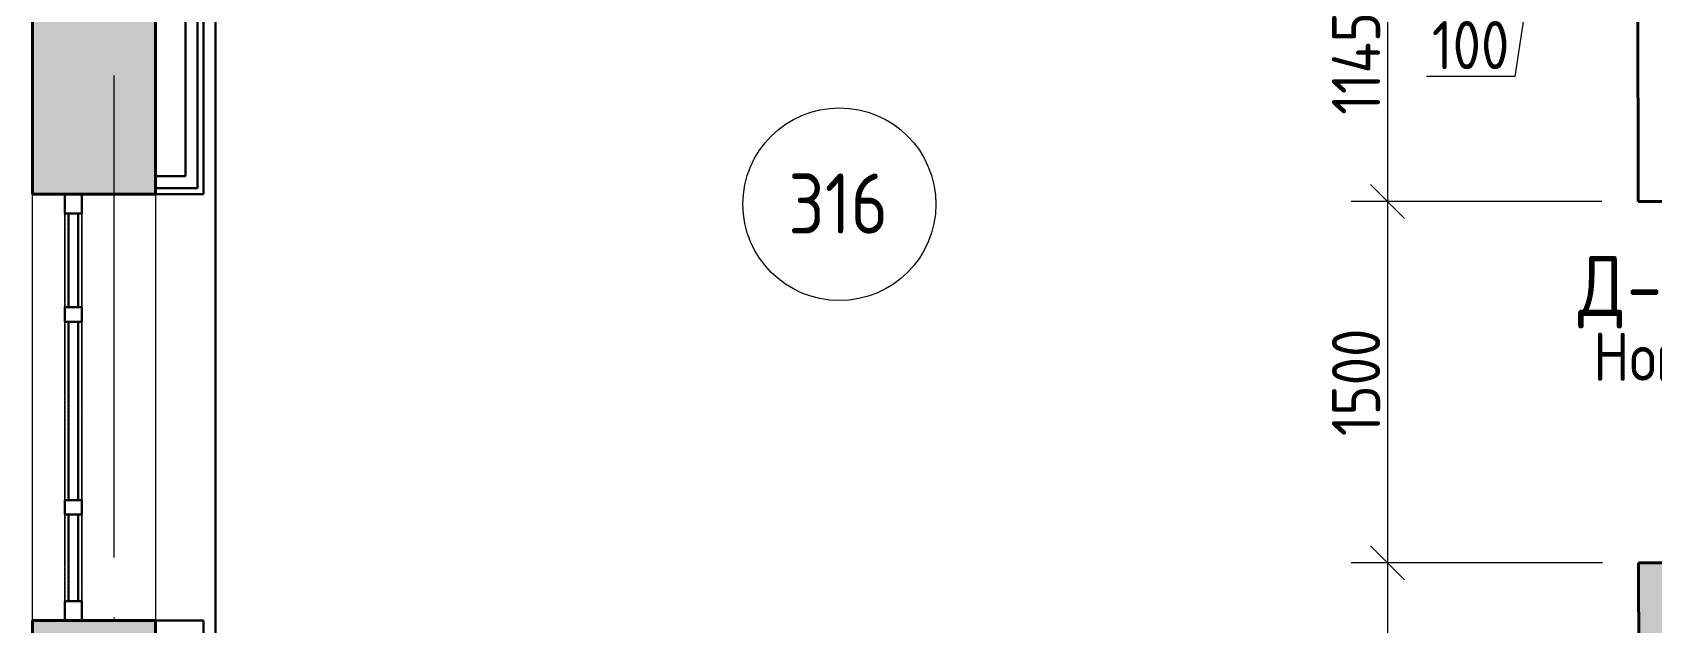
# Model space of a CAD drawing. Header units: millimetres. Extents: x -269164 to 430575, y -569542 to 36130.
# Drawn here: x 171904 to 178619, y -404590 to -402140 of the extents above; entities that cross this region are included whole.
import ezdxf

# ---------------------------------------------------------------- set-up
doc = ezdxf.new("R2010")
doc.units = ezdxf.units.MM
doc.linetypes.add('ADSK_Линия сетки', pattern=[25, 20, -2.5, 0, -2.5])
doc.linetypes.add('ADSK_Сверху', pattern=[4.5, 3, -1.5])
for name, color, linetype, lineweight in [('Витраж', 7, 'Continuous', 18), ('Марки дверей', 7, 'Continuous', 20), ('Марки помещений', 7, 'Continuous', 20), ('Оси', 7, 'Continuous', 9), ('Панели витража', 7, 'Continuous', 18), ('Размеры', 7, 'Continuous', 9), ('Стены внутренние', 7, 'Continuous', 18), ('Стены наружные', 7, 'Continuous', 18)]:
    doc.layers.add(name, color=color, linetype=linetype, lineweight=lineweight)
doc.styles.add('GOST Common', font='GOST_Common.ttf', dxfattribs={"width": 0.9, "height": 200})
doc.styles.add('GOST Common_1', font='GOST_Common.ttf', dxfattribs={"width": 0.9, "height": 350})
doc.styles.add('GOST Common_2', font='GOST_Common.ttf', dxfattribs={"width": 0.9, "height": 250})
doc.dimstyles.new('ADSK_Основной_2_мм_Округление_до_1_мм_1', dxfattribs={"dimscale": 304.8, "dimtxt": 201.142999, "dimasz": 0.463911, "dimexe": 0.492126, "dimexo": 0.492126, "dimgap": 0.098425, "dimtad": 1, "dimdec": 0, "dimdsep": 46, "dimtxsty": 'GOST Common', "dimblk1": 'OBLIQUE', "dimblk2": 'OBLIQUE', "dimsah": 1, "dimcen": 0.09, "dimdle": 0.492126, "dimazin": 2, "dimtfac": 1, "dimtdec": 4, "dimtix": 1, "dimtmove": 1, "dimatfit": 3, "dimfxl": 1, "dimtvp": 1, "dimtolj": 1, "dimtzin": 0, "dimlwd": 20, "dimlwe": 20, "dimarcsym": 2})

# ---------------------------------------------------------------- blocks, each defined once
blk = doc.blocks.new('Прямоугольный импост - 70х20_60мм-1426885-03 План 3-го этажа маркировочный')
at = {"layer": 'Витраж', "color": 253, "linetype": 'ADSK_Сверху', "true_color": 0xaaaaaa}
for p, q in [((-5936, 19885.2), (-6006, 19885.2)), ((-6006, 19805.2), (-6006, 19885.2)), ((-5936, 19805.2), (-5936, 19885.2)), ((-6006, 19385.2), (-6006, 19415.2)), ((-5936, 19385.2), (-5936, 19415.2))]:
    blk.add_line(p, q, dxfattribs=at)
blk = doc.blocks.new('Прямоугольный импост - 70х20_60мм-1424482-03 План 3-го этажа маркировочный')
at = {"layer": 'Витраж', "color": 253, "linetype": 'ADSK_Сверху', "true_color": 0xaaaaaa}
for p, q in [((-80, 35), (0, 35)), ((0, 35), (0, -35)), ((0, -35), (-80, -35))]:
    blk.add_line(p, q, dxfattribs=at)
blk = doc.blocks.new('Прямоугольный импост - 70х20_60мм-1424483-03 План 3-го этажа маркировочный')
at = {"layer": 'Витраж', "color": 253, "linetype": 'ADSK_Сверху', "true_color": 0xaaaaaa}
for p, q in [((0, 35), (-80, 35)), ((0, -35), (0, 35)), ((-80, -35), (0, -35))]:
    blk.add_line(p, q, dxfattribs=at)
blk = doc.blocks.new('Прямоугольный импост - 70х20_60мм-1225850-03 План 3-го этажа маркировочный')
at = {"layer": 'Витраж', "color": 253, "linetype": 'ADSK_Сверху', "true_color": 0xaaaaaa}
for p, q in [((-6143.8, 27281.2), (-6143.8, 27311.2)), ((-6073.8, 27281.2), (-6073.8, 27311.2)), ((-6143.8, 26511.2), (-6143.8, 26541.2)), ((-6073.8, 26511.2), (-6073.8, 26541.2))]:
    blk.add_line(p, q, dxfattribs=at)
blk = doc.blocks.new('Прямоугольный импост - 70х20_60мм-1225113-03 План 3-го этажа маркировочный')
at = {"layer": 'Витраж', "color": 253, "linetype": 'ADSK_Сверху', "true_color": 0xaaaaaa}
for p, q in [((41024.1, 2434.5), (40994.1, 2434.5)), ((41464.1, 2434.5), (41384.1, 2434.5)), ((41464.1, 2364.5), (41464.1, 2434.5)), ((41024.1, 2364.5), (40994.1, 2364.5)), ((41464.1, 2364.5), (41384.1, 2364.5))]:
    blk.add_line(p, q, dxfattribs=at)
blk = doc.blocks.new('Прямоугольный импост - 70х60мм-1424480-03 План 3-го этажа маркировочный')
at = {"layer": 'Витраж', "color": 253, "linetype": 'ADSK_Сверху', "true_color": 0xaaaaaa}
for p, q in [((-30, 35), (30, 35)), ((30, -35), (-30, -35))]:
    blk.add_line(p, q, dxfattribs=at)
blk = doc.blocks.new('Прямоугольный импост - 70х60мм-1225009-03 План 3-го этажа маркировочный')
at = {"layer": 'Витраж', "color": 253, "linetype": 'ADSK_Сверху', "true_color": 0xaaaaaa}
for p, q in [((41024.1, 2434.5), (41024.1, 2364.5)), ((41384.1, 2434.5), (41024.1, 2434.5)), ((41384.1, 2364.5), (41384.1, 2434.5)), ((41384.1, 2364.5), (41024.1, 2364.5))]:
    blk.add_line(p, q, dxfattribs=at)
blk = doc.blocks.new('Прямоугольный импост - 70х60мм-1426887-03 План 3-го этажа маркировочный')
at = {"layer": 'Витраж', "color": 253, "linetype": 'ADSK_Сверху', "true_color": 0xaaaaaa}
for p, q in [((-5936, 19805.2), (-6006, 19805.2)), ((-6006, 19415.2), (-6006, 19805.2)), ((-5936, 19415.2), (-5936, 19805.2)), ((-6006, 19415.2), (-5936, 19415.2))]:
    blk.add_line(p, q, dxfattribs=at)
blk = doc.blocks.new('Прямоугольный импост - 70х60мм-1229542-03 План 3-го этажа маркировочный')
at = {"layer": 'Витраж', "color": 253, "linetype": 'ADSK_Сверху', "true_color": 0xaaaaaa}
for p, q in [((-6073.8, 27281.2), (-6143.8, 27281.2)), ((-6143.8, 26541.2), (-6143.8, 27281.2)), ((-6073.8, 26541.2), (-6073.8, 27281.2)), ((-6143.8, 26541.2), (-6073.8, 26541.2))]:
    blk.add_line(p, q, dxfattribs=at)
blk = doc.blocks.new('Системная панель - _AR_Стекло_40мм_привязка по центру-V30-03 План 3-го этажа маркировочный')
at = {"layer": 'Панели витража', "lineweight": 30}
for p, q in [((180, 20), (-180, 20)), ((-180, 20), (-180, -20)), ((180, -20), (180, 20)), ((-180, -20), (180, -20))]:
    blk.add_line(p, q, dxfattribs=at)
blk = doc.blocks.new('Прямоугольный импост - 70х40_60мм-V7-03 План 3-го этажа маркировочный')
at = {"layer": 'Витраж'}
for p, q in [((41024.1, 2434.5), (41384.1, 2434.5)), ((41024.1, 2364.5), (41384.1, 2364.5))]:
    blk.add_line(p, q, dxfattribs=at)
blk = doc.blocks.new('Прямоугольный импост - 70х20_60мм-V31-03 План 3-го этажа маркировочный')
at = {"layer": 'Витраж', "lineweight": 30}
for p, q in [((-80, 35), (0, 35)), ((-80, -35), (-80, 35)), ((0, 35), (0, -35)), ((0, -35), (-80, -35))]:
    blk.add_line(p, q, dxfattribs=at)
blk = doc.blocks.new('Прямоугольный импост - 70х20_60мм-V32-03 План 3-го этажа маркировочный')
at = {"layer": 'Витраж', "lineweight": 30}
for p, q in [((0, 35), (-80, 35)), ((-80, 35), (-80, -35)), ((0, -35), (0, 35)), ((-80, -35), (0, -35))]:
    blk.add_line(p, q, dxfattribs=at)
blk = doc.blocks.new('Системная панель - _AR_Стекло_40мм_привязка по центру-V33-03 План 3-го этажа маркировочный')
at = {"layer": 'Панели витража', "lineweight": 30}
for p, q in [((195, 20), (-195, 20)), ((-195, 20), (-195, -20)), ((195, -20), (195, 20)), ((-195, -20), (195, -20))]:
    blk.add_line(p, q, dxfattribs=at)
blk = doc.blocks.new('Прямоугольный импост - 70х40_60мм-V34-03 План 3-го этажа маркировочный')
at = {"layer": 'Витраж'}
for p, q in [((-6143.8, 27731.2), (-6143.8, 27341.2)), ((-6073.8, 27731.2), (-6073.8, 27341.2))]:
    blk.add_line(p, q, dxfattribs=at)
blk = doc.blocks.new('Системная панель - _AR_Стекло_40мм_привязка по центру-1225896-03 План 3-го этажа маркировочный')
at = {"layer": 'Панели витража', "lineweight": 30}
for p, q in [((370, 20), (-370, 20)), ((-370, 20), (-370, -20)), ((370, -20), (370, 20)), ((-370, -20), (370, -20))]:
    blk.add_line(p, q, dxfattribs=at)
blk = doc.blocks.new('Прямоугольный импост - 70х40_60мм-1229684-03 План 3-го этажа маркировочный')
at = {"layer": 'Витраж'}
for p, q in [((-6143.8, 27281.2), (-6143.8, 26541.2)), ((-6073.8, 27281.2), (-6073.8, 26541.2))]:
    blk.add_line(p, q, dxfattribs=at)
blk = doc.blocks.new('Прямоугольный импост - 70х60мм-V35-03 План 3-го этажа маркировочный')
at = {"layer": 'Витраж', "lineweight": 30}
for p, q in [((-30, 35), (30, 35)), ((-30, -35), (-30, 35)), ((30, 35), (30, -35)), ((30, -35), (-30, -35))]:
    blk.add_line(p, q, dxfattribs=at)
blk = doc.blocks.new('ADSK_Марка_Помещение_ОдноЗначение - Номер-247393-03 План 3-го этажа маркировочный')
at = {"layer": 'Марки помещений'}
blk.add_circle((0, 0), 4, dxfattribs=at)
blk = doc.blocks.new('_Oblique')
at = {"color": 0, "linetype": 'ByBlock', "lineweight": -2}
blk.add_line((-0.5, -0.5), (0.5, 0.5), dxfattribs=at)
blk = doc.blocks.new('*D12273')
at = {"layer": 'Defpoints', "color": 0, "transparency": 16777216}
for p in [(178484.3, -401696.1), (177523.6, -402841.1), (178563, -402841.1)]:
    blk.add_point(p, dxfattribs=at)
at = {"layer": 'Размеры', "color": 0, "lineweight": 20, "transparency": 16777216}
for p, q in [((177523.6, -401546.1), (177523.6, -402991.1)), ((178334.3, -401696.1), (177373.6, -401696.1)), ((178413, -402841.1), (177373.6, -402841.1))]:
    blk.add_line(p, q, dxfattribs=at)
at = {"layer": 'Размеры', "color": 0, "lineweight": 20, "transparency": 16777216, "xscale": 141.4, "yscale": 141.4, "zscale": 141.4}
for p, rotation in [((177523.6, -401696.1), 90), ((177523.6, -402841.1), 270)]:
    blk.add_blockref('_Oblique', p, dxfattribs=dict(at, rotation=rotation))
at = {"layer": 'Размеры', "color": 0, "transparency": 16777216, "insert": (177393.6, -402268.6), "char_height": 200, "attachment_point": 5, "rotation": 90, "style": 'GOST Common'}
blk.add_mtext('\\A1;1145', dxfattribs=at)
blk = doc.blocks.new('*D12274')
at = {"layer": 'Defpoints', "color": 0, "transparency": 16777216}
for p in [(178563, -402841.1), (177523.6, -404341.1), (178565.3, -404341.1)]:
    blk.add_point(p, dxfattribs=at)
at = {"layer": 'Размеры', "color": 0, "lineweight": 20, "transparency": 16777216}
for p, q in [((177523.6, -402691.1), (177523.6, -404491.1)), ((178413, -402841.1), (177373.6, -402841.1)), ((178415.3, -404341.1), (177373.6, -404341.1))]:
    blk.add_line(p, q, dxfattribs=at)
at = {"layer": 'Размеры', "color": 0, "lineweight": 20, "transparency": 16777216, "xscale": 141.4, "yscale": 141.4, "zscale": 141.4}
for p, rotation in [((177523.6, -402841.1), 90), ((177523.6, -404341.1), 270)]:
    blk.add_blockref('_Oblique', p, dxfattribs=dict(at, rotation=rotation))
at = {"layer": 'Размеры', "color": 0, "transparency": 16777216, "insert": (177393.6, -403592.1), "char_height": 200, "attachment_point": 5, "rotation": 90, "style": 'GOST Common'}
blk.add_mtext('\\A1;1500', dxfattribs=at)
blk = doc.blocks.new('*D12275')
at = {"layer": 'Defpoints', "color": 0, "transparency": 16777216}
for p in [(178565.3, -404341.1), (177523.6, -409700.9), (178573.8, -409700.9)]:
    blk.add_point(p, dxfattribs=at)
at = {"layer": 'Размеры', "color": 0, "lineweight": 20, "transparency": 16777216}
for p, q in [((177523.6, -404191.1), (177523.6, -409850.9)), ((178415.3, -404341.1), (177373.6, -404341.1)), ((178423.8, -409700.9), (177373.6, -409700.9))]:
    blk.add_line(p, q, dxfattribs=at)
at = {"layer": 'Размеры', "color": 0, "lineweight": 20, "transparency": 16777216, "xscale": 141.4, "yscale": 141.4, "zscale": 141.4}
for p, rotation in [((177523.6, -404341.1), 90), ((177523.6, -409700.9), 270)]:
    blk.add_blockref('_Oblique', p, dxfattribs=dict(at, rotation=rotation))
at = {"layer": 'Размеры', "color": 0, "transparency": 16777216, "insert": (177393.6, -407021.5), "char_height": 200, "attachment_point": 5, "rotation": 90, "style": 'GOST Common'}
blk.add_mtext('\\A1;5360', dxfattribs=at)
blk = doc.blocks.new('*D12215')
at = {"layer": 'Defpoints', "color": 0, "transparency": 16777216}
for p in [(178161.3, -401496.1), (178061.4, -401596.1), (178061.4, -401926.3)]:
    blk.add_point(p, dxfattribs=at)
at = {"layer": 'Размеры', "color": 0, "lineweight": 20, "transparency": 16777216}
for p, q in [((178161.3, -401646.1), (178161.3, -402076.3)), ((178061.4, -401746.1), (178061.4, -402076.3)), ((178311.3, -401926.3), (177911.4, -401926.3)), ((178111.3, -401926.3), (178051.6, -402322.4)), ((178051.6, -402322.4), (177685.6, -402322.4))]:
    blk.add_line(p, q, dxfattribs=at)
at = {"layer": 'Размеры', "color": 0, "lineweight": 20, "transparency": 16777216, "xscale": 141.4, "yscale": 141.4, "zscale": 141.4, "rotation": 180}
blk.add_blockref('_Oblique', (178061.4, -401926.3), dxfattribs=at)
at = {"layer": 'Размеры', "color": 0, "lineweight": 20, "transparency": 16777216, "xscale": 141.4, "yscale": 141.4, "zscale": 141.4}
blk.add_blockref('_Oblique', (178161.3, -401926.3), dxfattribs=at)
at = {"layer": 'Размеры', "color": 0, "transparency": 16777216, "insert": (177868.6, -402192.4), "char_height": 200, "attachment_point": 5, "style": 'GOST Common'}
blk.add_mtext('\\A1;100', dxfattribs=at)

msp = doc.modelspace()

# ---------------------------------------------------------------- hatches: boundary and pattern name
at = {"layer": 'Стены внутренние', "true_color": 0xc0c0c0}
msp.add_hatch(color=9, dxfattribs=at).paths.add_polyline_path([(178519.61, -410210.93), (178953.82, -410210.93), (178945.34, -404341.01), (178565.34, -404341.12), (178573.82, -409700.93), (172551.86, -409700.93), (172551.86, -410210.93), (176242.63, -410210.93)])
at = {"layer": 'Стены наружные', "true_color": 0xc0c0c0}
h = msp.add_hatch(color=9, dxfattribs=at)
h.paths.add_polyline_path([(172234.88, -409700.93), (172414.15, -409700.93), (172414.15, -408512.66), (171904.15, -408512.66), (171904.15, -409700.93), (172188.06, -409700.93)])
h.paths.add_polyline_path([(171904.15, -406742.66), (172414.15, -406742.66), (172414.15, -404580.73), (171904.15, -404580.73)])
h.paths.add_polyline_path([(172414.15, -402810.73), (172414.15, -400552.94), (171904.15, -400552.94), (171904.15, -402810.73), (172249.02, -402810.73)])
h.paths.add_polyline_path([(172414.15, -398782.94), (172414.15, -396506.97), (171904.15, -396506.97), (171904.15, -398782.94), (172258, -398782.94)])
h.paths.add_polyline_path([(172234.88, -394736.97), (172414.15, -394736.97), (172414.15, -387374.36), (171904.15, -387369.44), (171904.15, -394736.97), (172188.06, -394736.97)])

# ---------------------------------------------------------------- linework, layer by layer
at = {"layer": 'Оси', "linetype": 'ADSK_Линия сетки', "ltscale": 100}
msp.add_line((172242.82, -439320.18), (172242.82, -386200.07), dxfattribs=at)
at = {"layer": 'Стены внутренние', "lineweight": 40}
for p, q in [((178552.84, -396438.14), (178562.97, -402841.12)), ((178562.97, -402841.12), (178942.97, -402841.12)), ((178565.34, -404341.12), (178573.82, -409700.93)), ((178945.34, -404341.12), (178565.34, -404341.12))]:
    msp.add_line(p, q, dxfattribs=at)
at = {"layer": 'Стены внутренние', "color": 32, "lineweight": 30, "true_color": 0xcd6928}
for p, q in [((172539.15, -402735.73), (172539.15, -401696.39)), ((172589.15, -402785.73), (172589.15, -401696.39)), ((172614.15, -402810.73), (172614.15, -401696.39)), ((172664.15, -409050.93), (172664.15, -401696.39)), ((172414.15, -402735.73), (172539.15, -402735.73)), ((172414.15, -402785.73), (172589.15, -402785.73)), ((172414.15, -402810.73), (172614.15, -402810.73)), ((172414.15, -404580.73), (172614.15, -404580.73)), ((172614.15, -404580.73), (172614.15, -406742.66))]:
    msp.add_line(p, q, dxfattribs=at)
at = {"layer": 'Стены наружные', "lineweight": 40}
for p, q in [((171904.15, -400552.94), (171904.15, -402810.73)), ((172414.15, -402810.73), (172414.41, -401736.39)), ((171904.15, -402810.73), (172414.15, -402810.73)), ((171904.15, -404580.73), (171904.15, -406742.66)), ((172414.15, -404580.73), (171904.15, -404580.73)), ((172414.15, -406742.66), (172414.15, -404580.73))]:
    msp.add_line(p, q, dxfattribs=at)
at = {"layer": 'Стены наружные'}
for p, q in [((171904.15, -404580.73), (171904.15, -402810.73)), ((172414.15, -402810.73), (172414.15, -404580.73))]:
    msp.add_line(p, q, dxfattribs=at)

# ---------------------------------------------------------------- block references
at = {"layer": 'Витраж', "color": 253, "linetype": 'ADSK_Сверху', "true_color": 0xaaaaaa}
for name, p in [('Прямоугольный импост - 70х20_60мм-1426885-03 План 3-го этажа маркировочный', (178045.2, -422695.93)), ('Прямоугольный импост - 70х60мм-1426887-03 План 3-го этажа маркировочный', (178045.2, -422695.93)), ('Прямоугольный импост - 70х20_60мм-1225850-03 План 3-го этажа маркировочный', (178182.91, -430621.92)), ('Прямоугольный импост - 70х60мм-1229542-03 План 3-го этажа маркировочный', (178182.91, -430621.92))]:
    msp.add_blockref(name, p, dxfattribs=at)
at = {"layer": 'Витраж', "color": 253, "linetype": 'ADSK_Сверху', "true_color": 0xaaaaaa, "extrusion": (0, 0, -1), "rotation": 90.00000000000007}
for name, p in [('Прямоугольный импост - 70х20_60мм-1424482-03 План 3-го этажа маркировочный', (-172074.15, -402810.73)), ('Прямоугольный импост - 70х60мм-1424480-03 План 3-го этажа маркировочный', (-172074.15, -403310.73)), ('Прямоугольный импост - 70х60мм-1424480-03 План 3-го этажа маркировочный', (-172074.15, -404110.73))]:
    msp.add_blockref(name, p, dxfattribs=at)
at = {"layer": 'Витраж', "extrusion": (0, 0, -1), "rotation": 90.00000000000007}
for name, p in [('Прямоугольный импост - 70х20_60мм-V31-03 План 3-го этажа маркировочный', (-172074.15, -402810.73)), ('Прямоугольный импост - 70х60мм-V35-03 План 3-го этажа маркировочный', (-172074.15, -403310.73)), ('Прямоугольный импост - 70х60мм-V35-03 План 3-го этажа маркировочный', (-172074.15, -404110.73))]:
    msp.add_blockref(name, p, dxfattribs=at)
at = {"layer": 'Витраж'}
for name in ['Прямоугольный импост - 70х40_60мм-V34-03 План 3-го этажа маркировочный', 'Прямоугольный импост - 70х40_60мм-1229684-03 План 3-го этажа маркировочный']:
    msp.add_blockref(name, (178182.91, -430621.92), dxfattribs=at)
at = {"layer": 'Витраж', "color": 253, "linetype": 'ADSK_Сверху', "true_color": 0xaaaaaa}
for name, p, rotation in [('Прямоугольный импост - 70х20_60мм-1225113-03 План 3-го этажа маркировочный', (169674.65, -363116.63), 269.9999999999998), ('Прямоугольный импост - 70х60мм-1225009-03 План 3-го этажа маркировочный', (169674.65, -363116.63), 269.9999999999998), ('Прямоугольный импост - 70х20_60мм-1424483-03 План 3-го этажа маркировочный', (172074.15, -404580.73), 269.9999999999999)]:
    msp.add_blockref(name, p, dxfattribs=dict(at, rotation=rotation))
at = {"layer": 'Витраж'}
for name, p, rotation in [('Прямоугольный импост - 70х40_60мм-V7-03 План 3-го этажа маркировочный', (169674.65, -363116.63), 269.9999999999998), ('Прямоугольный импост - 70х20_60мм-V32-03 План 3-го этажа маркировочный', (172074.15, -404580.73), 269.9999999999999)]:
    msp.add_blockref(name, p, dxfattribs=dict(at, rotation=rotation))
at = {"layer": 'Марки помещений', "xscale": 99.99999999999993, "yscale": 99.99999999999993, "zscale": 99.99999999999993}
msp.add_blockref('ADSK_Марка_Помещение_ОдноЗначение - Номер-247393-03 План 3-го этажа маркировочный', (175251.04, -402852.8), dxfattribs=at)
at = {"layer": 'Панели витража', "rotation": 89.99999999999993}
for name, p in [('Системная панель - _AR_Стекло_40мм_привязка по центру-V33-03 План 3-го этажа маркировочный', (172074.15, -403085.73)), ('Системная панель - _AR_Стекло_40мм_привязка по центру-1225896-03 План 3-го этажа маркировочный', (172074.15, -403710.73)), ('Системная панель - _AR_Стекло_40мм_привязка по центру-V30-03 План 3-го этажа маркировочный', (172074.15, -404320.73))]:
    msp.add_blockref(name, p, dxfattribs=at)

# ---------------------------------------------------------------- texts
at = {"layer": 'Марки дверей', "lineweight": 9, "attachment_point": 1}
for s, insert, char_height, width, style in [('\\fGOST Common|b0|i0|c204|p34|;\\W.9;Д', (178314.33, -403066.89), 250, 245.3164, 'GOST Common_2'), ('-28', (178516.73, -403066.89), 250, 584.4302, 'GOST Common_2'), ('Новый', (178376.26, -403385.79), 200, 836.9617, 'GOST Common_1')]:
    msp.add_mtext(s, dxfattribs=dict(at, insert=insert, char_height=char_height, width=width, style=style))
at = {"layer": 'Марки помещений', "lineweight": 9, "insert": (175039.08, -402725.08), "char_height": 250, "width": 526.7087, "attachment_point": 1, "style": 'GOST Common_2'}
msp.add_mtext('316', dxfattribs=at)

# ---------------------------------------------------------------- dimensions: what is measured, and where the dimension line sits
at = {"layer": 'Размеры', "color": 18, "true_color": 0x000000}
for base, p1, p2, picture, middle in [((177523.59, -402841.12), (178484.33, -401696.13), (178562.97, -402841.12), '*D12273', (177523.59, -402268.62)), ((177523.59, -404341.12), (178562.97, -402841.12), (178565.34, -404341.12), '*D12274', (177523.59, -403592.13)), ((177523.59, -409700.93), (178565.34, -404341.12), (178573.82, -409700.93), '*D12275', (177523.59, -407021.53))]:
    dim = msp.add_linear_dim(base=base, p1=p1, p2=p2, angle=90, dimstyle='ADSK_Основной_2_мм_Округление_до_1_мм_1', override={"dimpost": '<>'}, dxfattribs=at)
    dim.commit()
    dim.dimension.update_dxf_attribs({"geometry": picture, "text_midpoint": middle, "dimtype": 160})
dim = msp.add_linear_dim(base=(178061.38, -401926.27), p1=(178161.31, -401496.12), p2=(178061.38, -401596.12), dimstyle='ADSK_Основной_2_мм_Округление_до_1_мм_1', override={"dimpost": '<>'}, dxfattribs=at)
dim.commit()
dim.dimension.update_dxf_attribs({"geometry": '*D12215', "text_midpoint": (178021.59, -402322.37), "dimtype": 160})

doc.saveas('drawing.dxf')
